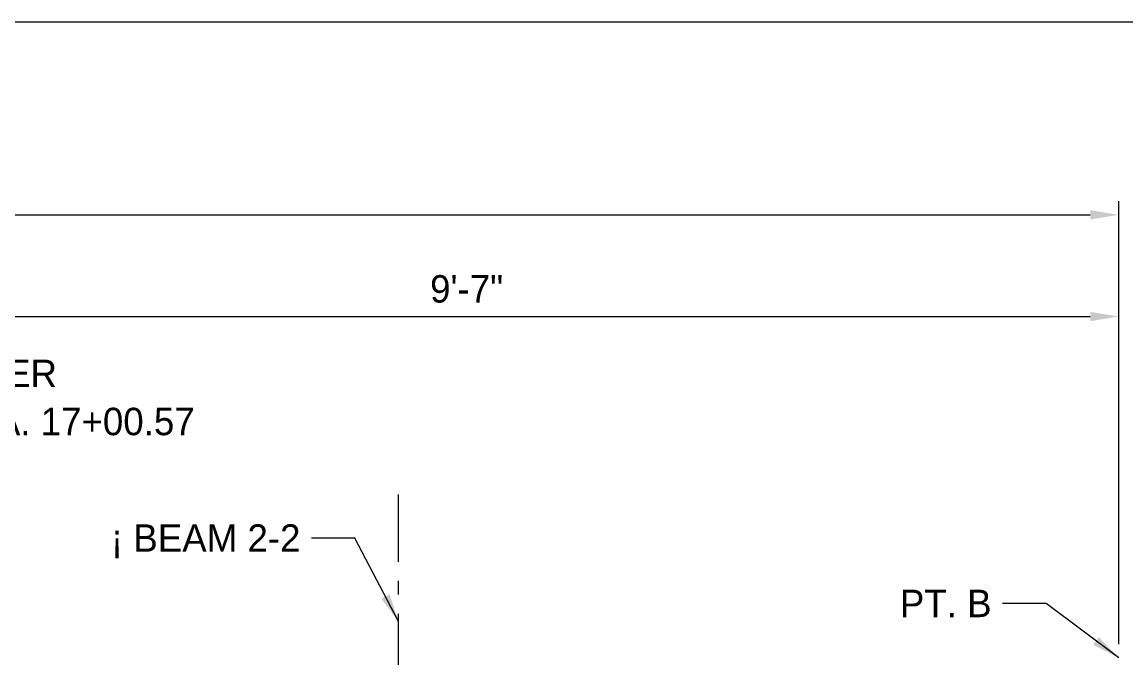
# Model space of a CAD drawing. Extents: x -1 to 861, y -26 to 2.
# Drawn here: x 254.44 to 262.55, y -3.67 to 1 of the extents above; entities that cross this region are included whole.
import ezdxf
from ezdxf.enums import TextEntityAlignment as Align

# ---------------------------------------------------------------- set-up
doc = ezdxf.new("R2010")
doc.units = 21
doc.header["$MEASUREMENT"] = 0
doc.linetypes.add('DGN4', pattern=[0.336, 0.2, -0.053, 0.03, -0.053])
for name, color, linetype, lineweight in [('Border', 7, 'Continuous', 15), ('CL_Minor', 7, 'DGN4', 9), ('Dimension', 7, 'Continuous', 9), ('Leader', 7, 'Continuous', 9), ('TextStructures', 7, 'Continuous', 9)]:
    doc.layers.add(name, color=color, linetype=linetype, lineweight=lineweight)
doc.styles.add('FDOT Structures', font='FDOT.ttf')
doc.styles.add('FDOT Structures Annotation', font='FDOT.ttf')

msp = doc.modelspace()

# ---------------------------------------------------------------- linework, layer by layer
at = {"layer": 'Border'}
msp.add_lwpolyline([(239, -25.6667), (281.2667, -25.6667), (281.2667, 1), (239, 1)], close=True, dxfattribs=at)
at = {"layer": 'CL_Minor', "ltscale": 2.666667}
msp.add_line((257.208, -4.7947), (257.208, -2.4692), dxfattribs=at)
at = {"layer": 'Dimension'}
for p, q in [((262.5001, -3.5684), (262.5001, -0.3148)), ((243.5416, -0.4156), (262.2918, -0.4156)), ((262.5001, -3.5684), (262.5001, -1.0614)), ((253.125, -1.1622), (262.2918, -1.1622))]:
    msp.add_line(p, q, dxfattribs=at)
for points in [[(262.2918, -0.3813), (262.5001, -0.4156), (262.2918, -0.4498)], [(262.2918, -1.128), (262.5001, -1.1622), (262.2918, -1.1965)]]:
    msp.add_solid(points, dxfattribs=at)
at = {"layer": 'Leader'}
for points in [[(257.208, -3.4025), (256.888, -2.7892), (256.568, -2.7892)], [(262.5001, -3.6692), (261.9667, -3.2692), (261.6467, -3.2692)]]:
    msp.add_lwpolyline(points, dxfattribs=at)
for points in [[(257.208, -3.4025), (257.0809, -3.2339), (257.1425, -3.2018)], [(262.5001, -3.6692), (262.3126, -3.572), (262.3543, -3.5164)]]:
    msp.add_solid(points, dxfattribs=at)

# ---------------------------------------------------------------- texts
at = {"layer": 'TextStructures', "style": 'FDOT Structures'}
for s, p in [('¡ BEAM 2-2', (256.4874, -2.7892)), ('PT. B', (261.5661, -3.2692))]:
    msp.add_text(s, height=0.2016, dxfattribs=at).set_placement(p, align=Align.MIDDLE_RIGHT)
at = {"layer": 'TextStructures', "insert": (253.904, -2.0366), "char_height": 0.2016, "attachment_point": 7, "line_spacing_factor": 1.05, "style": 'FDOT Structures'}
msp.add_mtext('¡ PIER\\PSTA. 17+00.57', dxfattribs=at)

# ---------------------------------------------------------------- next in the draw order: texts
at = {"layer": 'Dimension', "insert": (257.7084, -0.9606), "char_height": 0.2016, "attachment_point": 5, "style": 'FDOT Structures Annotation', "bg_fill": 3, "box_fill_scale": 1.1, "bg_fill_color": 1}
msp.add_mtext('9\'-7"', dxfattribs=at)

doc.saveas('drawing.dxf')
